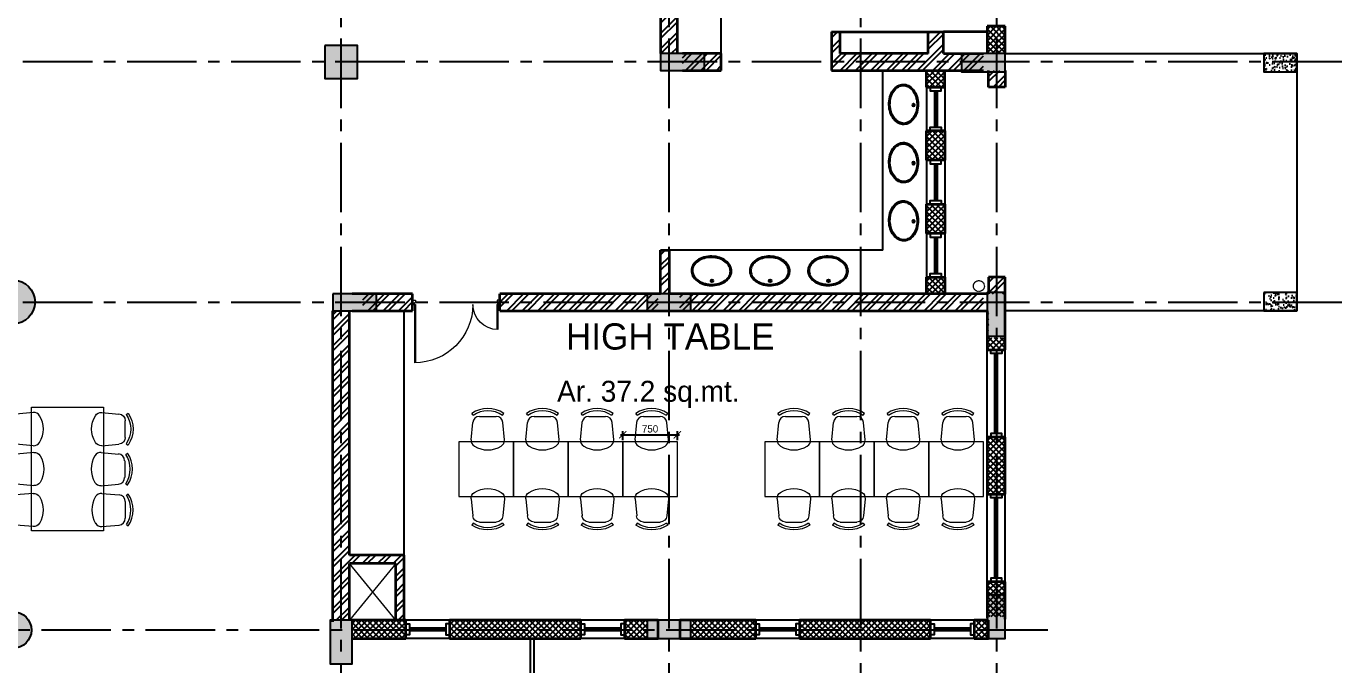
# Model space of a CAD drawing. Header units: millimetres. Extents: x -276609 to 1081398, y -453808 to 472098.
# Drawn here: x 817287 to 835339, y 158677 to 167442 of the extents above; entities that cross this region are included whole.
import ezdxf

# ---------------------------------------------------------------- set-up
doc = ezdxf.new("R2010")
doc.units = ezdxf.units.MM
doc.header["$MEASUREMENT"] = 0
for name, pattern in [('ACAD_ISO10W100', [18, 12, -3, 0, -3]), ('CENTER2', [28.575, 19.05, -3.175, 3.175, -3.175]), ('HIDDEN', [0.375, 0.25, -0.125])]:
    doc.linetypes.add(name, pattern=pattern)
doc.layers.add('A-Anno-Grid Lines', color=7, linetype='Continuous', true_color=0xbbc3bd)
for name, color, linetype, lineweight in [('A-BEAM-1-8', 8, 'HIDDEN', 9), ('A-Detail Lines', 241, 'Continuous', 25), ('A-Door', 4, 'Continuous', 9), ('A-DOOR-1-2', 3, 'Continuous', 5), ('A-Wall Sec', 1, 'Continuous', 20), ('PLUMBING', 3, 'ACAD_ISO10W100', 18), ('S-Concrete', 40, 'Continuous', 25)]:
    doc.layers.add(name, color=color, linetype=linetype, lineweight=lineweight)
for name, color, linetype in [('A-Elevation', 4, 'Continuous'), ('A-Railing', 4, 'Continuous'), ('A-Sanitory', 181, 'Continuous'), ('A-Wall Patt', 8, 'Continuous'), ('A-Window', 4, 'Continuous'), ('AREA', 7, 'Continuous'), ('Dimension', 7, 'Continuous'), ('S-Conc Patt', 9, 'Continuous'), ('text', 252, 'Continuous')]:
    doc.layers.add(name, color=color, linetype=linetype)
doc.layers.add('I-Furniture', color=7, linetype='Continuous', lineweight=20, true_color=0xb35900)
doc.styles.get("Standard").update_dxf_attribs({"font": ''})
doc.styles.get('Standard').set_extended_font_data('Gill Sans MT')
doc.dimstyles.new('IIITD_WD_M @ 100', dxfattribs={"dimscale": 100, "dimtxt": 1, "dimasz": 1, "dimexe": 0.5, "dimexo": 0.25, "dimgap": 0.3, "dimtad": 1, "dimdec": 0, "dimrnd": 1, "dimzin": 0, "dimdsep": 46, "dimtxsty": 'Standard', "dimblk": 'ARCHTICK', "dimcen": 0.2, "dimdle": 0.3, "dimclrd": 256, "dimclre": 256, "dimclrt": 256, "dimadec": 0, "dimazin": 0, "dimtfac": 1, "dimtdec": 0, "dimtofl": 0, "dimtmove": 0, "dimatfit": 0, "dimfxl": 0.5, "dimfxlon": 1, "dimtolj": 1, "dimtzin": 0, "dimlwd": -1, "dimlwe": -1, "dimarcsym": 0})
pattern_1 = [(45, (318301.2, 81584.25), (-106.066017, 106.066017), []), (45, (318371.92, 81584.25), (-106.066017, 106.066017), [])]
pattern_2 = [(45, (312451.146, 80374.95), (-39.7747564, 39.7747564), []), (135, (312451.146, 80374.95), (-39.7747564, -39.7747564), [])]
pattern_3 = [(50, (-806698.31, 1146868.39), (143.4520365, -12.550427), [15, -165]), (355, (-806698.31, 1146868.39), (-27.750267, 150.438427), [12, -132]), (100.4514, (-806686.35, 1146867.34), (115.701876, 137.887908), [12.748038, -140.228422]), (46.1842, (-806698.3, 1146908.39), (213.44821, -33.103803), [22.5, -247.5]), (96.6356, (-806680.52, 1146905.63), (186.93254, 194.823574), [19.122058, -210.3426]), (351.1842, (-806698.3, 1146908.4), (186.93239, 194.82372), [18, -198]), (21, (-806678.31, 1146898.39), (119.3814104, -80.523778), [15, -165]), (326, (-806678.31, 1146898.39), (48.663066, 145.030009), [12, -132]), (71.4514, (-806668.36, 1146891.68), (168.044526, 64.506099), [12.748038, -140.228422]), (37.5, (-806698.31, 1146868.39), (2.431971, 66.5787708), [0, -130.4, 0, -134, 0, -132.5]), (7.5, (-806698.31, 1146868.39), (52.6139075, 78.8823424), [0, -76.4, 0, -127.4, 0, -50.5]), (327.5, (-806742.91, 1146868.39), (106.7644872, -4.5109743), [0, -50, 0, -156, 0, -207]), (317.5, (-806762.91, 1146868.39), (116.637234, 20.0209965), [0, -65, 0, -103.6, 0, -147])]

# ---------------------------------------------------------------- blocks, each defined once
blk = doc.blocks.new('basin2')
for points in [[(278, -206, 0.12976), (261, -133, 0.106426), (201, -63, 0.084431), (116, -18, 0.073534), (7, 0, 0.073534), (-102, -14, 0.084431), (-188, -55, 0.106426), (-251, -122, 0.12976), (-272, -195, 0.12976), (-254, -269, 0.106426), (-194, -339, 0.084431), (-109, -383, 0.073534), (-1, -402, 0.073534), (108, -388, 0.084431), (195, -347, 0.106426), (258, -279, 0.12976)], [(263, -201, 0.119977), (247, -140, 0.106426), (192, -75, 0.084431), (111, -33, 0.073534), (7, -15, 0.073534), (-97, -28, 0.084431), (-180, -67, 0.106426), (-238, -130, 0.12976), (-257, -196, 0.009633), (-257, -201, 0.119977), (-240, -262, 0.106426), (-185, -327, 0.084431), (-104, -369, 0.073534), (0, -387, 0.073534), (104, -373, 0.084431), (187, -334, 0.106426), (245, -272, 0.12976), (263, -206, 0.009633)]]:
    blk.add_lwpolyline(points, format="xyb", close=True)
for radius in [17.8, 12.2]:
    blk.add_circle((-4, -64), radius)
blk = doc.blocks.new('grd din')
at = {"layer": 'A-Anno-Grid Lines', "linetype": 'CENTER2', "ltscale": 50}
for p, q in [((506814, 133526), (506814, 179267)), ((511314, 133526), (511314, 179267)), ((513944, 133526), (513944, 179267)), ((515814, 133526), (515814, 179267)), ((520545, 155589), (470258, 155589)), ((520545, 152289), (470258, 152289)), ((516514, 147789), (471659, 147789))]:
    blk.add_line(p, q, dxfattribs=at)
blk = doc.blocks.new('din w1')
at = {"layer": 'A-Window', "color": 2, "lineweight": 60}
blk.add_line((476279, 163779), (476779, 163779), dxfattribs=at)
at = {"layer": 'A-Window'}
for points in [[(476229, 163904), (476829, 163904)], [(476229, 163704), (476279, 163704), (476279, 163854), (476229, 163854)], [(476829, 163704), (476779, 163704), (476779, 163854), (476829, 163854)], [(476229, 163654), (476829, 163654)]]:
    blk.add_lwpolyline(points, dxfattribs=at)
blk = doc.blocks.new('din w4')
at = {"layer": 'A-Window', "color": 2, "lineweight": 60}
blk.add_line((516605, 148504), (516605, 149604), dxfattribs=at)
at = {"layer": 'A-Window'}
for points in [[(516480, 148454), (516480, 149654)], [(516680, 149654), (516680, 149604), (516530, 149604), (516530, 149654)], [(516730, 148454), (516730, 149654)], [(516680, 148454), (516680, 148504), (516530, 148504), (516530, 148454)]]:
    blk.add_lwpolyline(points, dxfattribs=at)
blk = doc.blocks.new('din v1')
at = {"layer": 'A-Window', "color": 2, "lineweight": 60}
blk.add_line((474051, 158052), (474051, 157552), dxfattribs=at)
at = {"layer": 'A-Window'}
for points in [[(473926, 158102), (473926, 157502)], [(473976, 158102), (473976, 158052), (474126, 158052), (474126, 158102)], [(474176, 158102), (474176, 157502)], [(473976, 157502), (473976, 157552), (474126, 157552), (474126, 157502)]]:
    blk.add_lwpolyline(points, dxfattribs=at)
blk = doc.blocks.new('Big Door Garbage')
at = {"layer": 'A-Door', "color": 5, "lineweight": 18}
for p, q in [((-12550, 128778), (-12500, 128778)), ((-12550, 128703), (-12550, 128778)), ((-12550, 128703), (-12515, 128703)), ((-12515, 128738), (-12500, 128738)), ((-12515, 128703), (-12515, 128738)), ((-12515, 128703), (-12515, 128273)), ((-12499, 128703), (-12515, 128703)), ((-12500, 128778), (-12500, 128738)), ((-12499, 128703), (-12499, 128273)), ((-11101, 128703), (-11101, 127703)), ((-11101, 128703), (-11085, 128703)), ((-11100, 128778), (-11100, 128738)), ((-11050, 128778), (-11100, 128778)), ((-11085, 128738), (-11100, 128738)), ((-11085, 128703), (-11085, 128738)), ((-11050, 128703), (-11085, 128703)), ((-11085, 128703), (-11085, 127703)), ((-11050, 128703), (-11050, 128778))]:
    blk.add_line(p, q, dxfattribs=at)
at = {"layer": 'A-Door', "lineweight": 18}
for centre, radius, start, end in [((-12515, 128703), 430, 270, 0), ((-11085, 128703), 1000, 180, 270)]:
    blk.add_arc(centre, radius, start, end, dxfattribs=at)
blk = doc.blocks.new('ergrthyjty')
at = {"layer": 'S-Conc Patt'}
for points in [[(503081, 85593), (503081, 85143), (503531, 85143), (503531, 85593)], [(507691, 85483), (507691, 85253), (508291, 85253), (508291, 85483)], [(511821, 85483), (511821, 85233), (512421, 85233), (512421, 85483)], [(499106, 82072, 1), (498506, 82072, 1)], [(503191, 82183), (503191, 81953), (503791, 81953), (503791, 82183)], [(507506, 82183), (507506, 81953), (508106, 81953), (508106, 82183)], [(512421, 82203), (512171, 82203), (512171, 81603), (512421, 81603)], [(512421, 78053), (512171, 78053), (512171, 77453), (512421, 77453)], [(499056, 77568, 1), (498556, 77568, 1)], [(503456, 77703), (503156, 77703), (503156, 77103), (503456, 77103)], [(507506, 77703), (507506, 77453), (508106, 77453), (508106, 77703)]]:
    blk.add_hatch(color=8, dxfattribs=at).paths.add_polyline_path(points)
h = blk.add_hatch(dxfattribs=at)
h.set_pattern_fill('AR-CONC', color=8, scale=20, style=0)
h.set_pattern_definition(pattern_3)
h.paths.add_polyline_path([(515971, 85483), (515971, 85233), (516421, 85233), (516421, 85483)])
h = blk.add_hatch(dxfattribs=at)
h.set_pattern_fill('AR-CONC', color=8, scale=20, style=0)
h.set_pattern_definition(pattern_3)
h.paths.add_polyline_path([(515971, 82203), (515971, 81953), (516421, 81953), (516421, 82203)])
at = {"layer": 'S-Concrete'}
for points in [[(503081, 85593), (503081, 85143), (503531, 85143), (503531, 85593)], [(507691, 85483), (507691, 85253), (508291, 85253), (508291, 85483)], [(511821, 85483), (511821, 85233), (512421, 85233), (512421, 85483)], [(515971, 85483), (515971, 85233), (516421, 85233), (516421, 85483)], [(503191, 82183), (503191, 81953), (503791, 81953), (503791, 82183)], [(507506, 82183), (507506, 81953), (508106, 81953), (508106, 82183)], [(512421, 82203), (512171, 82203), (512171, 81603), (512421, 81603)], [(515971, 82203), (515971, 81953), (516421, 81953), (516421, 82203)], [(512421, 78053), (512171, 78053), (512171, 77453), (512421, 77453)], [(503456, 77703), (503156, 77703), (503156, 77103), (503456, 77103)], [(507506, 77703), (507506, 77453), (508106, 77453), (508106, 77703)]]:
    blk.add_lwpolyline(points, close=True, dxfattribs=at)
for centre, radius in [((498806, 82072), 300), ((498806, 77568), 250)]:
    blk.add_circle(centre, radius, dxfattribs=at)
blk = doc.blocks.new('chair1')
at = {"layer": 'I-Furniture'}
for p, q in [((-320, 228), (-84, 207)), ((16, 201), (42, 219)), ((1, 115), (1, -115)), ((-320, -228), (-84, -207)), ((16, -201), (42, -219))]:
    blk.add_line(p, q, dxfattribs=at)
for centre, radius, start, end in [((-108, 0), 351, 148.407, 211.593), ((-328, 135), 92.9, 85.0303, 148.407), ((-92, 115), 92.9, 0, 85.0303), ((-278, 0), 356, 325.6197, 34.3803), ((-278, 0), 387, 325.6197, 34.3803), ((-92, -115), 92.9, 274.9697, 0), ((-328, -135), 92.9, 211.593, 274.9697)]:
    blk.add_arc(centre, radius, start, end, dxfattribs=at)
blk = doc.blocks.new('_ArchTick')
at = {"color": 0, "linetype": 'ByBlock', "const_width": 0.15}
blk.add_lwpolyline([(-0.5, -0.5), (0.5, 0.5)], dxfattribs=at)
blk = doc.blocks.new('*D515')
at = {"layer": 'A-Detail Lines', "transparency": 16777216}
for p, q in [((825442, 161834), (826252, 161834)), ((825472, 161760), (825472, 161884)), ((826222, 161760), (826222, 161884))]:
    blk.add_line(p, q, dxfattribs=at)
at = {"layer": 'A-Detail Lines', "transparency": 16777216, "xscale": 100, "yscale": 100, "zscale": 100, "rotation": 180}
blk.add_blockref('_ArchTick', (825472, 161834), dxfattribs=at)
at = {"layer": 'A-Detail Lines', "transparency": 16777216, "xscale": 100, "yscale": 100, "zscale": 100}
blk.add_blockref('_ArchTick', (826222, 161834), dxfattribs=at)
at = {"layer": 'A-Detail Lines', "transparency": 16777216, "insert": (825847, 161914), "char_height": 100, "attachment_point": 5}
blk.add_mtext('\\A1;750', dxfattribs=at)
blk = doc.blocks.new('dad')
at = {"layer": 'I-Furniture'}
blk.add_lwpolyline([(801471, -14624), (800484, -14624), (800484, -12924), (801471, -12924)], close=True, dxfattribs=at)
at = {"layer": 'I-Furniture', "rotation": 180}
blk.add_blockref('chair1', (800187, -13225), dxfattribs=at)
at = {"layer": 'I-Furniture', "xscale": -1, "rotation": 180}
blk.add_blockref('chair1', (801768, -13225), dxfattribs=at)
at = {"layer": 'I-Furniture', "xscale": -1}
for p in [(800194, -13774), (800185, -14335)]:
    blk.add_blockref('chair1', p, dxfattribs=at)
at = {"layer": 'I-Furniture'}
for p in [(801761, -13774), (801770, -14335)]:
    blk.add_blockref('chair1', p, dxfattribs=at)

msp = doc.modelspace()

# ---------------------------------------------------------------- hatches: boundary and pattern name
at = {"layer": 'A-Wall Patt'}
h = msp.add_hatch(dxfattribs=at)
h.set_pattern_fill('ANSI37', color=256, scale=450, angle=360, style=0)
h.set_pattern_definition(pattern_2)
h.paths.add_polyline_path([(830722.4, 168864.4), (830472.4, 168864.4), (830472.4, 168041.9), (830722.4, 168041.9)])
h.paths.add_polyline_path([(826222.4, 178466.9), (825992.4, 178466.9), (825992.4, 177796.9), (826222.4, 177796.9)])
h.paths.add_polyline_path([(826222.4, 176296.9), (825992.4, 176296.9), (825992.4, 176066.9), (826222.4, 176066.9)])
h.paths.add_polyline_path([(828602.4, 176066.9), (826222.4, 176066.9), (826222.4, 175816.9), (828602.4, 175816.9)])
h.paths.add_polyline_path([(828852.4, 175616.9), (828602.4, 175616.9), (828602.4, 174336.9), (828052.4, 174336.9), (828052.4, 174086.9), (829092.4, 174086.9), (829092.4, 174336.9), (828852.4, 174336.9), (828852.4, 174866.9)])
h.paths.add_polyline_path([(830472.4, 174336.9), (829692.4, 174336.9), (829692.4, 174086.9), (830472.4, 174086.9)])
h.paths.add_polyline_path([(830722.4, 173731.9), (830722.4, 174036.9), (830472.4, 174036.9), (830472.4, 173831.9), (830472.4, 173731.9)])
h.paths.add_polyline_path([(830722.4, 173131.9), (830472.4, 173131.9), (830472.4, 172309.4), (830722.4, 172309.4)])
h.paths.add_polyline_path([(830722.4, 171709.4), (830472.4, 171709.4), (830472.4, 171601.9), (830722.4, 171601.9)])
h.paths.add_polyline_path([(830722.4, 171301.9), (830472.4, 171301.9), (830472.4, 170886.9), (830722.4, 170886.9)])
h.paths.add_polyline_path([(830472.4, 170286.9), (830472.4, 169464.4), (830722.4, 169464.4), (830722.4, 170286.9)])
h.paths.add_polyline_path([(830722.4, 167441.7), (830472.4, 167441.7), (830472.4, 167066.9), (830722.4, 167066.9)])
h = msp.add_hatch(dxfattribs=at)
h.set_pattern_fill('ANSI32', color=256, scale=400, style=0)
h.set_pattern_definition(pattern_1)
h.paths.add_polyline_path([(830722.4, 166836.9), (830607.4, 166836.9), (830607.4, 166606.9), (830722.4, 166606.9)])
h.paths.add_polyline_path([(830607.4, 166836.9), (830492.4, 166836.9), (830492.4, 166606.9), (830607.4, 166606.9)])
h.paths.add_polyline_path([(830472.4, 168831.9), (830397.4, 168831.9), (830397.4, 168716.9), (830472.4, 168716.9)])
h.paths.add_polyline_path([(825992.4, 171566.9), (822092.4, 171566.9), (822092.4, 171336.9), (825992.4, 171336.9)])
edge = h.paths.add_edge_path()
edge.add_line((826222.4, 170646.9), (826222.4, 171301.9))
edge.add_line((826222.4, 171301.9), (825992.4, 171301.9))
edge.add_line((825992.4, 171301.9), (825992.4, 168159.3))
edge.add_arc((825863.2, 168125.1), 133.6, 0, 14.83629, ccw=False)
edge.add_line((825996.9, 168125.1), (826222.4, 168156.9))
edge.add_line((826222.4, 168156.9), (826222.4, 168716.9))
edge.add_line((826222.4, 168716.9), (827337.4, 168716.9))
edge.add_line((827337.4, 168716.9), (827337.4, 168831.9))
edge.add_line((827337.4, 168831.9), (826222.4, 168831.9))
edge.add_line((826222.4, 168831.9), (826222.4, 170646.9))
edge = h.paths.add_edge_path()
edge.add_line((826222.4, 168156.9), (825996.9, 168125.1))
edge.add_arc((825863.2, 168125.1), 133.6, -14.83629, 0, ccw=False)
edge.add_line((825992.4, 168090.8), (825992.4, 167847.4))
edge.add_arc((825863.2, 167813.2), 133.6, 0, 14.83629, ccw=False)
edge.add_line((825996.9, 167813.2), (826222.4, 167905.1))
edge.add_line((826222.4, 167905.1), (826222.4, 168156.9))
edge = h.paths.add_edge_path()
edge.add_line((826222.4, 167905.1), (825996.9, 167813.2))
edge.add_arc((825863.2, 167813.2), 133.6, 345.16371, 360, ccw=False)
edge.add_line((825992.4, 167779), (825992.4, 167066.9))
edge.add_line((825992.4, 167066.9), (826222.4, 167066.9))
edge.add_line((826222.4, 167066.9), (826222.4, 167905.1))
h.paths.add_polyline_path([(826822.4, 167066.9), (826292.4, 167066.9), (826292.4, 166836.9), (826822.4, 166836.9)])
h.paths.add_polyline_path([(830422.4, 167066.9), (829872.4, 167066.9), (829872.4, 167366.7), (829662.4, 167366.7), (829662.4, 167066.9), (828452.4, 167066.9), (828452.4, 167366.7), (828337.4, 167366.7), (828337.4, 166836.9), (828452.4, 166836.9), (830422.4, 166836.9)])
h.paths.add_polyline_path([(826107.4, 175766.9), (825992.4, 175766.9), (825992.4, 171601.9), (826107.4, 171601.9)])
h.paths.add_polyline_path([(828567.4, 174086.9), (828452.4, 174086.9), (828452.4, 173856.9), (828567.4, 173856.9)], flags=17)
h.paths.add_polyline_path([(828337.4, 170762.1), (828338.5, 170762.1), (828338.5, 170761.8), (828337.4, 170761.8)], flags=16)
h.paths.add_polyline_path([(826822.4, 174336.9), (826822.4, 170646.9), (828452.4, 170646.9), (828452.4, 168831.9), (828335.7, 168831.9), (828335.7, 168716.9), (829397.4, 168716.9), (829397.4, 169281.9), (829282.4, 169281.9), (829282.4, 168831.9), (828567.4, 168831.9), (828567.4, 170876.9), (827052.4, 170876.9), (827052.4, 171876.9), (828452.4, 171876.9), (828452.4, 171626.9), (828567.4, 171626.9), (828567.4, 171991.9), (827052.4, 171991.9), (827052.4, 172991.9), (828452.4, 172991.9), (828452.4, 172741.9), (828567.4, 172741.9), (828567.4, 173106.9), (827052.4, 173106.9), (827052.4, 174336.9)])
h = msp.add_hatch(dxfattribs=at)
h.set_pattern_fill('ANSI37', color=256, scale=450, angle=360, style=0)
h.set_pattern_definition(pattern_2)
h.paths.add_polyline_path([(825807.4, 159286.9), (825496.6, 159286.9), (825496.6, 159036.9), (825807.4, 159036.9)])
h.paths.add_polyline_path([(824896.6, 159286.9), (823096.6, 159286.9), (823096.6, 159036.9), (824896.6, 159036.9)])
h.paths.add_polyline_path([(822496.6, 159286.9), (821757.4, 159286.9), (821757.4, 159036.9), (822496.6, 159036.9)])
h.paths.add_polyline_path([(829892.4, 166836.9), (829642.4, 166836.9), (829642.4, 166606.9), (829892.4, 166606.9)])
h.paths.add_polyline_path([(829892.4, 166006.9), (829642.4, 166006.9), (829642.4, 165601.9), (829892.4, 165601.9)])
h.paths.add_polyline_path([(829892.4, 165001.9), (829642.4, 165001.9), (829642.4, 164596.9), (829892.4, 164596.9)])
h.paths.add_polyline_path([(829892.4, 163996.9), (829642.4, 163996.9), (829642.4, 163766.9), (829892.4, 163766.9)])
h.paths.add_polyline_path([(830722.4, 161801.9), (830472.4, 161801.9), (830472.4, 161016.9), (830722.4, 161016.9)])
h.paths.add_polyline_path([(830722.4, 159816.9), (830472.4, 159816.9), (830472.4, 159336.9), (830722.4, 159336.9)])
h.paths.add_polyline_path([(827296.6, 159286.9), (826407.4, 159286.9), (826407.4, 159036.9), (827296.6, 159036.9)])
h.paths.add_polyline_path([(830492.4, 163166.9), (830492.4, 163536.9), (830472.4, 163536.9), (830472.4, 163001.9), (830722.4, 163001.9), (830722.4, 163166.9)])
h.paths.add_polyline_path([(830296.6, 159286.9), (830296.6, 159036.9), (830472.4, 159036.9), (830472.4, 159286.9)])
h.paths.add_polyline_path([(829696.6, 159036.9), (829696.6, 159286.9), (827896.6, 159286.9), (827896.6, 159036.9)])
h = msp.add_hatch(dxfattribs=at)
h.set_pattern_fill('ANSI32', color=256, scale=400, style=0)
h.set_pattern_definition(pattern_1)
h.paths.add_polyline_path([(826107.4, 163766.9), (826107.4, 164367.5), (825992.4, 164367.5), (825992.4, 163766.9)])
h = msp.add_hatch(dxfattribs=at)
h.set_pattern_fill('ANSI32', color=256, scale=400, style=0)
h.set_pattern_definition(pattern_1)
h.paths.add_polyline_path([(830722.4, 163996.9), (830607.4, 163996.9), (830607.4, 163766.9), (830722.4, 163766.9)])
h.paths.add_polyline_path([(830607.4, 163996.9), (830492.4, 163996.9), (830492.4, 163766.9), (830607.4, 163766.9)])
h.paths.add_polyline_path([(830422.4, 163766.9), (826257.4, 163766.9), (826257.4, 163536.9), (830422.4, 163536.9)])
h = msp.add_hatch(dxfattribs=at)
h.set_pattern_fill('ANSI32', color=256, scale=400, style=0)
h.set_pattern_definition(pattern_1)
h.paths.add_polyline_path([(821907.4, 163766.9), (821907.4, 163536.9), (822587.4, 163536.9), (822587.4, 163766.9)])
h = msp.add_hatch(dxfattribs=at)
h.set_pattern_fill('ANSI32', color=256, scale=400, style=0)
h.set_pattern_definition(pattern_1)
h.paths.add_polyline_path([(825957.4, 163766.9), (823787.4, 163766.9), (823787.4, 163536.9), (825957.4, 163536.9)])
h = msp.add_hatch(dxfattribs=at)
h.set_pattern_fill('ANSI32', color=256, scale=400, style=0)
h.set_pattern_definition(pattern_1)
h.paths.add_polyline_path([(821722.4, 163536.9), (821492.4, 163536.9), (821492.4, 159286.9), (821722.4, 159286.9), (821722.4, 160066.9), (822357.4, 160066.9), (822357.4, 159286.9), (822472.4, 159286.9), (822472.4, 160181.9), (821722.4, 160181.9)])

# ---------------------------------------------------------------- linework, layer by layer
at = {"layer": 'A-BEAM-1-8', "linetype": 'Continuous', "ltscale": 500}
for p, q in [((822357.4, 160066.9), (821722.4, 159286.9)), ((822357.4, 159286.9), (821722.4, 160066.9))]:
    msp.add_line(p, q, dxfattribs=at)
at = {"layer": 'A-Elevation'}
for p, q in [((826822.4, 167066.9), (826822.4, 168716.9)), ((829042.4, 164366.9), (829042.4, 166836.9)), ((829042.4, 164366.9), (826107.4, 164366.9)), ((822472.4, 160181.9), (822472.4, 163536.9)), ((821722.4, 159866.9), (821722.4, 159286.9))]:
    msp.add_line(p, q, dxfattribs=at)
at = {"layer": 'A-Railing'}
for p, q in [((824207.4, 147551.9), (824207.4, 159036.9)), ((824257.4, 147501.9), (824257.4, 159036.9))]:
    msp.add_line(p, q, dxfattribs=at)
at = {"layer": 'A-Wall Patt'}
msp.add_lwpolyline([(830722.4, 167066.9), (834722.4, 167066.9), (834722.4, 163536.9), (830722.4, 163536.9)], dxfattribs=at)
at = {"layer": 'A-Wall Sec', "lineweight": 35}
for p, q in [((825992.4, 171301.9), (825992.4, 167066.9)), ((826222.4, 167066.9), (826222.4, 168716.9)), ((828337.4, 167366.7), (828337.4, 166836.9)), ((828337.4, 167366.7), (829872.4, 167366.7)), ((828452.4, 167366.7), (828452.4, 167066.9)), ((829662.4, 167066.9), (829662.4, 167366.7)), ((830472.4, 167366.9), (829872.4, 167366.9)), ((829872.4, 167066.9), (829872.4, 167366.7)), ((830722.4, 167441.7), (830472.4, 167441.7)), ((830472.4, 167441.7), (830472.4, 167066.9)), ((830722.4, 167066.9), (830722.4, 167441.7)), ((826822.4, 167066.9), (826292.4, 167066.9)), ((826822.4, 166836.9), (826822.4, 167066.9)), ((829662.4, 167066.9), (828452.4, 167066.9)), ((829872.4, 167066.9), (830422.4, 167066.9)), ((826292.4, 166836.9), (826822.4, 166836.9)), ((828337.4, 166836.9), (830422.4, 166836.9)), ((829642.4, 166606.9), (829642.4, 166836.9)), ((829892.4, 166606.9), (829892.4, 166836.9)), ((830492.4, 166606.9), (830492.4, 166836.9)), ((830722.4, 166836.9), (830722.4, 166606.9)), ((829642.4, 166606.9), (829892.4, 166606.9)), ((830722.4, 166606.9), (830492.4, 166606.9)), ((829642.4, 165601.9), (829642.4, 166006.9)), ((829892.4, 166006.9), (829642.4, 166006.9)), ((829892.4, 166006.9), (829892.4, 165601.9)), ((829892.4, 165601.9), (829642.4, 165601.9)), ((829642.4, 164596.9), (829642.4, 165001.9)), ((829642.4, 165001.9), (829892.4, 165001.9)), ((829892.4, 165001.9), (829892.4, 164596.9)), ((829892.4, 164596.9), (829642.4, 164596.9)), ((825992.4, 163766.9), (825992.4, 164367.5)), ((825992.4, 164367.5), (826107.4, 164367.5)), ((826107.4, 164367.5), (826107.4, 163766.9)), ((829642.4, 163766.9), (829642.4, 163996.9)), ((829642.4, 163996.9), (829892.4, 163996.9)), ((829892.4, 163996.9), (829892.4, 163766.9)), ((830722.4, 163996.9), (830492.4, 163996.9)), ((830492.4, 163996.9), (830492.4, 163766.9)), ((830722.4, 163001.9), (830722.4, 163996.9)), ((822587.4, 163766.9), (821757.4, 163766.9)), ((822587.4, 163536.9), (822587.4, 163766.9)), ((825992.4, 163766.9), (823787.4, 163766.9)), ((823787.4, 163536.9), (823787.4, 163766.9)), ((830492.4, 163766.9), (826107.4, 163766.9)), ((821492.4, 159266.9), (821492.4, 163536.9)), ((821722.4, 160181.9), (821722.4, 163536.9)), ((821757.4, 163536.9), (822587.4, 163536.9)), ((823787.4, 163536.9), (830472.4, 163536.9)), ((830472.4, 163536.9), (830472.4, 163001.9)), ((830472.4, 163001.9), (830722.4, 163001.9)), ((830472.4, 161801.9), (830472.4, 161016.9)), ((830722.4, 161801.9), (830472.4, 161801.9)), ((830722.4, 161016.9), (830722.4, 161801.9)), ((830472.4, 161016.9), (830722.4, 161016.9)), ((822472.4, 160181.9), (821722.4, 160181.9)), ((822472.4, 159286.9), (822472.4, 160181.9)), ((822357.4, 160066.9), (821722.4, 160066.9)), ((821722.4, 159286.9), (821722.4, 160066.9)), ((822357.4, 159286.9), (822357.4, 160066.9)), ((830472.4, 159816.9), (830472.4, 159321.9)), ((830722.4, 159816.9), (830472.4, 159816.9)), ((830722.4, 159301.9), (830722.4, 159816.9)), ((822496.6, 159286.9), (821757.4, 159286.9)), ((822496.6, 159036.9), (822496.6, 159286.9)), ((824896.6, 159286.9), (823096.6, 159286.9)), ((823096.6, 159286.9), (823096.6, 159036.9)), ((824896.6, 159036.9), (824896.6, 159286.9)), ((825957.4, 159286.9), (825496.6, 159286.9)), ((825496.6, 159286.9), (825496.6, 159036.9)), ((825957.4, 159036.9), (825957.4, 159286.9)), ((826257.4, 159286.9), (826257.4, 159036.9)), ((827296.6, 159286.9), (826257.4, 159286.9)), ((827296.6, 159036.9), (827296.6, 159286.9)), ((829696.6, 159286.9), (827896.6, 159286.9)), ((827896.6, 159286.9), (827896.6, 159036.9)), ((829696.6, 159036.9), (829696.6, 159286.9)), ((830492.4, 159286.9), (830296.6, 159286.9)), ((830296.6, 159286.9), (830296.6, 159036.9)), ((830492.4, 159036.9), (830492.4, 159286.9)), ((821757.4, 159036.9), (822496.6, 159036.9)), ((823096.6, 159036.9), (824896.6, 159036.9)), ((825496.6, 159036.9), (825957.4, 159036.9)), ((826257.4, 159036.9), (827296.6, 159036.9)), ((827896.6, 159036.9), (829696.6, 159036.9)), ((830296.6, 159036.9), (830492.4, 159036.9))]:
    msp.add_line(p, q, dxfattribs=at)
at = {"layer": 'Dimension'}
msp.add_line((830472.4, 159816.9), (830472.4, 161739.7), dxfattribs=at)
at = {"layer": 'I-Furniture'}
for points in [[(823222.4, 160985.2), (823972.4, 160985.2), (823972.4, 161735.2), (823222.4, 161735.2)], [(823972.4, 160985.2), (824722.4, 160985.2), (824722.4, 161735.2), (823972.4, 161735.2)], [(824722.4, 160985.2), (825472.4, 160985.2), (825472.4, 161735.2), (824722.4, 161735.2)], [(825472.4, 160985.2), (826222.4, 160985.2), (826222.4, 161735.2), (825472.4, 161735.2)], [(827422.4, 160985.2), (828172.4, 160985.2), (828172.4, 161735.2), (827422.4, 161735.2)], [(828172.4, 160985.2), (828922.4, 160985.2), (828922.4, 161735.2), (828172.4, 161735.2)], [(828922.4, 160985.2), (829672.4, 160985.2), (829672.4, 161735.2), (828922.4, 161735.2)], [(829672.4, 160985.2), (830422.4, 160985.2), (830422.4, 161735.2), (829672.4, 161735.2)]]:
    msp.add_lwpolyline(points, close=True, dxfattribs=at)
at = {"layer": 'PLUMBING'}
msp.add_circle((830360, 163875.3), 75, dxfattribs=at)

# ---------------------------------------------------------------- block references
at = {"layer": 'A-Anno-Grid Lines'}
msp.add_blockref('grd din', (314793.6, 11362.7), dxfattribs=at)
at = {"layer": 'A-Detail Lines'}
msp.add_blockref('dad', (16875.2, 175136.7), dxfattribs=at)
at = {"layer": 'A-Door', "xscale": -0.8000000000465661, "yscale": 0.7999999999883585, "zscale": 0.8}
msp.add_blockref('Big Door Garbage', (813747.4, 60659.7), dxfattribs=at)
at = {"layer": 'A-DOOR-1-2'}
for p in [(313992.6, 13347.7), (313992.6, 11362.7)]:
    msp.add_blockref('din w4', p, dxfattribs=at)
at = {"layer": 'A-Sanitory', "xscale": -1, "rotation": 270}
for p in [(829526.6, 166366.4), (829526.6, 165567), (829526.6, 164767.6)]:
    msp.add_blockref('basin2', p, dxfattribs=at)
at = {"layer": 'A-Sanitory', "rotation": 180}
for p in [(826692.9, 163882.7), (827492.3, 163882.7), (828291.8, 163882.7)]:
    msp.add_blockref('basin2', p, dxfattribs=at)
at = {"layer": 'A-Window'}
for p in [(355716.4, 8505.2), (355716.4, 7500.2), (355716.4, 6495.2)]:
    msp.add_blockref('din v1', p, dxfattribs=at)
at = {"layer": 'A-Window', "rotation": 180}
for p in [(1299325.4, 322941.1), (1301725.4, 322941.1), (1304125.4, 322941.1), (1306525.4, 322941.1)]:
    msp.add_blockref('din w1', p, dxfattribs=at)
at = {"layer": 'I-Furniture', "rotation": 90}
for p in [(823620.6, 162084.7), (824370.6, 162084.7), (825120.6, 162084.7), (825870.6, 162084.7), (827820.6, 162084.7), (828570.6, 162084.7), (829320.6, 162084.7), (830070.6, 162084.7)]:
    msp.add_blockref('chair1', p, dxfattribs=at)
at = {"layer": 'I-Furniture', "xscale": -1, "rotation": 90}
for p in [(823620.6, 160635.7), (824370.6, 160635.7), (825120.6, 160635.7), (825870.6, 160635.7), (827820.6, 160635.7), (828570.6, 160635.7), (829320.6, 160635.7), (830070.6, 160635.7)]:
    msp.add_blockref('chair1', p, dxfattribs=at)
at = {"layer": 'S-Concrete'}
msp.add_blockref('ergrthyjty', (318301.2, 81584.2), dxfattribs=at)

# ---------------------------------------------------------------- texts
at = {"layer": 'AREA', "insert": (824570.9, 162574.8), "char_height": 288, "width": 6203.897, "attachment_point": 1}
msp.add_mtext('{\\fCentury Gothic|b0|i0|c0|p34;Ar. 37.2 sq.mt.}', dxfattribs=at)
at = {"layer": 'text', "insert": (824693.1, 163363.6), "char_height": 360, "attachment_point": 1}
msp.add_mtext('{\\fCentury Gothic|b0|i0|c0|p34;HIGH TABLE}', dxfattribs=at)

# ---------------------------------------------------------------- dimensions: what is measured, and where the dimension line sits
at = {"layer": 'A-Detail Lines'}
dim = msp.add_linear_dim(base=(826222.4, 161834.2), p1=(825472.4, 161735.2), p2=(826222.4, 161735.2), dimstyle='IIITD_WD_M @ 100', override={"dimfxl": 100}, dxfattribs=at)
dim.commit()
dim.dimension.update_dxf_attribs({"geometry": '*D515', "text_midpoint": (825847.4, 161914.2)})

doc.saveas('drawing.dxf')
